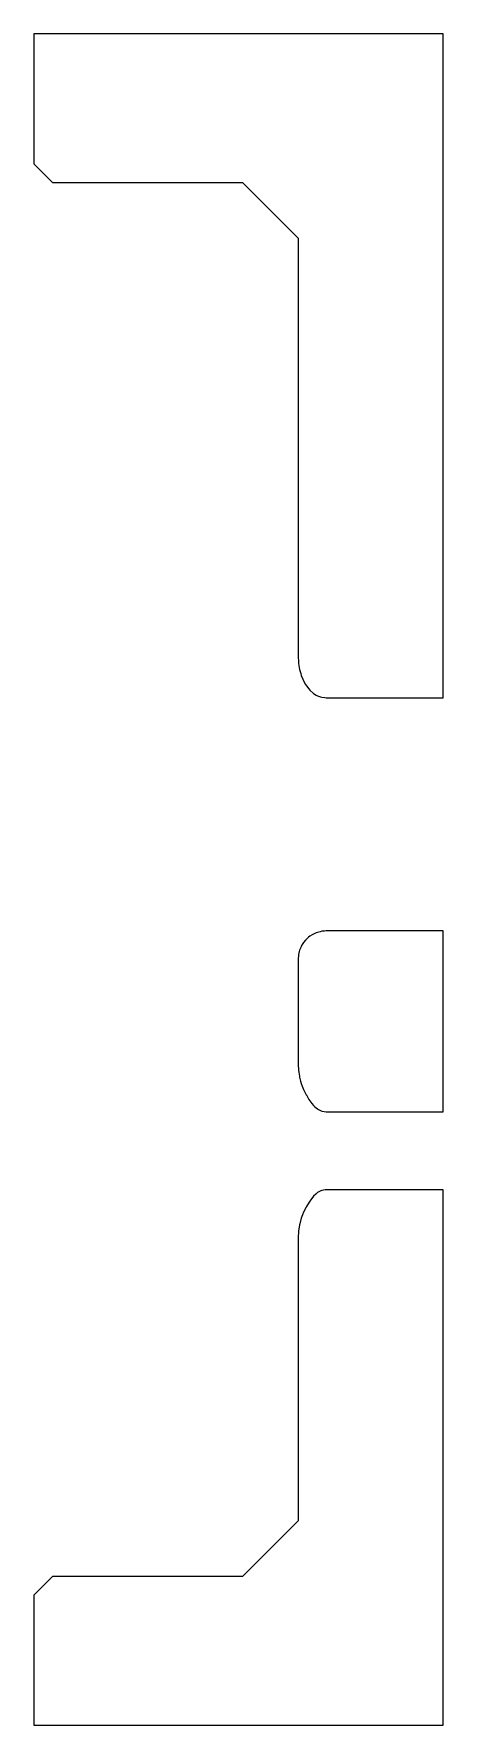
# Model space of a CAD drawing. Header units: metres. Extents: x 0 to 47.5, y 0 to 45.5.
# Drawn here: x 0 to 11, y 0 to 45.5 of the extents above.
import ezdxf

# ---------------------------------------------------------------- set-up
doc = ezdxf.new("R2010")
doc.units = ezdxf.units.M

msp = doc.modelspace()

# ---------------------------------------------------------------- linework, layer by layer
for p, q in [((11, 45.5), (0, 45.5)), ((0, 45.5), (0, 42)), ((11, 27.6381), (11, 45.5)), ((0, 42), (0.5, 41.5)), ((0.5, 41.5), (5.60409, 41.5)), ((5.60409, 41.5), (7.10409, 40)), ((7.10409, 40), (7.10409, 28.7355)), ((7.10409, 28.7355), (7.11003, 28.625)), ((7.11003, 28.625), (7.11332, 28.5638)), ((7.11332, 28.5638), (7.13135, 28.4539)), ((7.13135, 28.4539), (7.14079, 28.3964)), ((7.14079, 28.3964), (7.17089, 28.2901)), ((7.17089, 28.2901), (7.18583, 28.2373)), ((7.18583, 28.2373), (7.2276, 28.1375)), ((7.2276, 28.1375), (7.24732, 28.0904)), ((7.24732, 28.0904), (7.30001, 28.0002)), ((7.30001, 28.0002), (7.32376, 27.9595)), ((7.32376, 27.9595), (7.38622, 27.8814)), ((7.38622, 27.8814), (7.41325, 27.8477)), ((7.41325, 27.8477), (7.51359, 27.7577)), ((7.51359, 27.7577), (7.59084, 27.7109)), ((7.59084, 27.7109), (7.62232, 27.6918)), ((7.62232, 27.6918), (7.70402, 27.6631)), ((7.70402, 27.6631), (7.73676, 27.6516)), ((7.73676, 27.6516), (7.82071, 27.6419)), ((7.82071, 27.6419), (7.85409, 27.6381)), ((7.85409, 27.6381), (11, 27.6381)), ((7.18583, 20.9557), (7.17293, 20.9246)), ((7.22916, 21.0264), (7.18583, 20.9557)), ((7.24732, 21.056), (7.22916, 21.0264)), ((7.30051, 21.1182), (7.24732, 21.056)), ((7.32376, 21.1454), (7.30051, 21.1182)), ((7.38526, 21.1979), (7.32376, 21.1454)), ((7.41325, 21.2218), (7.38526, 21.1979)), ((7.48143, 21.2635), (7.41325, 21.2218)), ((7.51359, 21.2832), (7.48143, 21.2635)), ((7.58675, 21.3135), (7.51359, 21.2832)), ((7.62232, 21.3282), (7.58675, 21.3135)), ((7.69874, 21.3466), (7.62232, 21.3282)), ((7.73676, 21.3557), (7.69874, 21.3466)), ((7.81471, 21.3618), (7.73676, 21.3557)), ((7.85409, 21.3649), (7.81471, 21.3618)), ((11, 21.3649), (7.85409, 21.3649)), ((11, 16.5013), (11, 21.3649)), ((7.11083, 20.7011), (7.10409, 20.6154)), ((7.10409, 20.6154), (7.10409, 17.7855)), ((7.11332, 20.7327), (7.11083, 20.7011)), ((7.13316, 20.8153), (7.11332, 20.7327)), ((7.14079, 20.847), (7.13316, 20.8153)), ((7.17293, 20.9246), (7.14079, 20.847)), ((7.10409, 17.7855), (7.11331, 17.6141)), ((7.11331, 17.6141), (7.11332, 17.6138)), ((7.11332, 17.6138), (7.12034, 17.5711)), ((7.12034, 17.5711), (7.13657, 17.4625)), ((7.13657, 17.4625), (7.14079, 17.4343)), ((7.14079, 17.4343), (7.16943, 17.3233)), ((7.16943, 17.3233), (7.18583, 17.2597)), ((7.18583, 17.2597), (7.21177, 17.1918)), ((7.21177, 17.1918), (7.24732, 17.0987)), ((7.24732, 17.0987), (7.26316, 17.0689)), ((7.26316, 17.0689), (7.32243, 16.9575)), ((7.32243, 16.9575), (7.32342, 16.9551)), ((7.32342, 16.9551), (7.32376, 16.9543)), ((7.32376, 16.9543), (7.39255, 16.8331)), ((7.39255, 16.8331), (7.41325, 16.7967)), ((7.41325, 16.7967), (7.46915, 16.7261)), ((7.46915, 16.7261), (7.51359, 16.6699)), ((7.51359, 16.6699), (7.55375, 16.6356)), ((7.55375, 16.6356), (7.62232, 16.577)), ((7.62232, 16.577), (7.64714, 16.5647)), ((7.64714, 16.5647), (7.73676, 16.5204)), ((7.73676, 16.5204), (7.75019, 16.5182)), ((7.75019, 16.5182), (7.85409, 16.5013)), ((7.85409, 16.5013), (11, 16.5013)), ((7.44077, 14.1354), (7.41325, 14.0995)), ((7.51359, 14.2303), (7.44077, 14.1354)), ((7.577, 14.2862), (7.51359, 14.2303)), ((7.62232, 14.3261), (7.577, 14.2862)), ((7.70948, 14.3706), (7.62232, 14.3261)), ((7.73676, 14.3846), (7.70948, 14.3706)), ((7.83369, 14.4008), (7.73676, 14.3846)), ((7.85409, 14.4042), (7.83369, 14.4008)), ((11, 14.4042), (7.85409, 14.4042)), ((11, 0), (11, 14.4042)), ((7.21796, 13.7253), (7.18583, 13.6393)), ((7.24732, 13.8039), (7.21796, 13.7253)), ((7.31497, 13.9338), (7.24732, 13.8039)), ((7.32376, 13.9507), (7.31497, 13.9338)), ((7.35677, 13.9969), (7.32376, 13.9507)), ((7.41325, 14.0995), (7.35677, 13.9969)), ((7.11159, 13.2644), (7.10409, 13.1342)), ((7.11332, 13.2944), (7.11159, 13.2644)), ((7.13179, 13.3994), (7.11332, 13.2944)), ((7.14079, 13.4609), (7.13179, 13.3994)), ((7.14672, 13.4844), (7.14079, 13.4609)), ((7.18583, 13.6393), (7.14672, 13.4844)), ((7.10409, 13.1342), (7.10409, 5.5)), ((7.10409, 5.5), (5.60409, 4)), ((0.5, 4), (0, 3.5)), ((5.60409, 4), (0.5, 4)), ((0, 3.5), (0, 0)), ((0, 0), (11, 0))]:
    msp.add_line(p, q)

doc.saveas('drawing.dxf')
